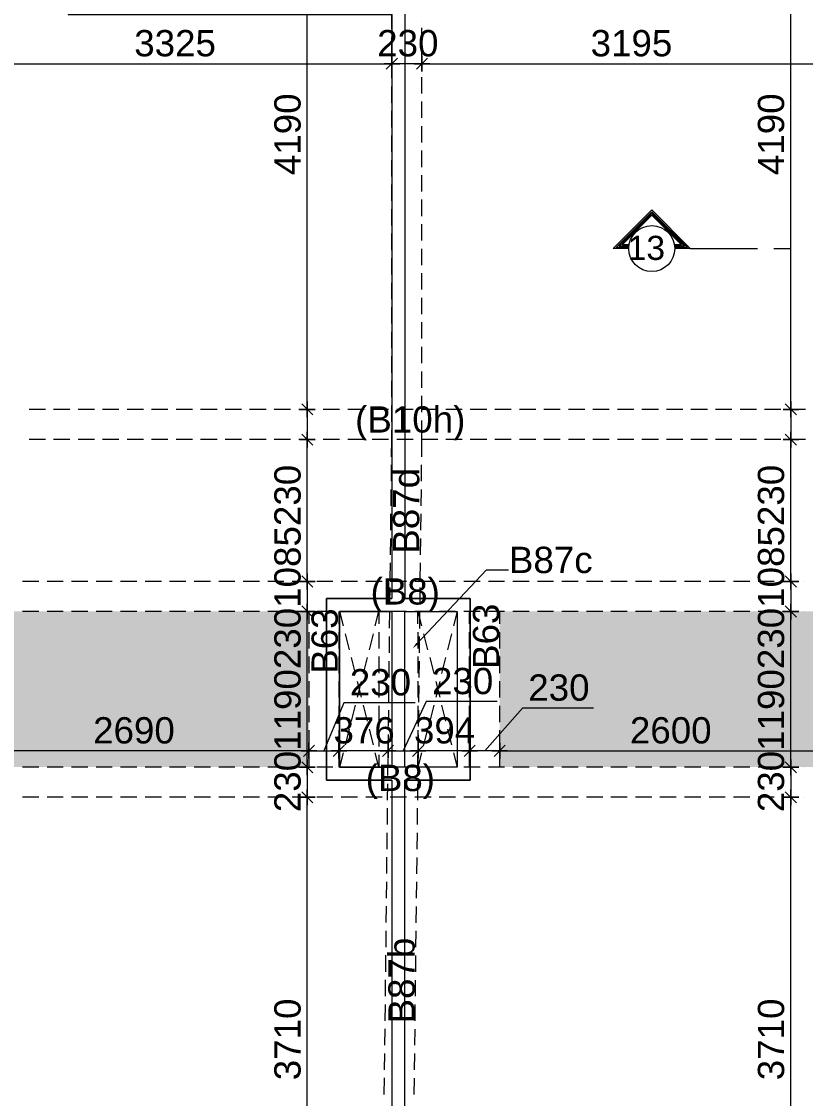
# Model space of a CAD drawing. Header units: millimetres. Extents: x -1303 to 98744, y -1303 to 90097.
# Drawn here: x 57162 to 63157, y 19920 to 28153 of the extents above; entities that cross this region are included whole.
import ezdxf

# ---------------------------------------------------------------- set-up
doc = ezdxf.new("R2010")
doc.units = ezdxf.units.MM
doc.layers.add('PDF_Geometry', color=7, linetype='Continuous')
doc.layers.add('PDF_Text', color=7, linetype='Continuous')
doc.layers.add('PDF_Solid Fills', color=192, linetype='Continuous', true_color=0xc2c0c0c0)
doc.styles.add('PDF ArialMT', font='arial.ttf')
doc.styles.get("Standard").update_dxf_attribs({"font": 'arial.ttf'})

msp = doc.modelspace()

# ---------------------------------------------------------------- hatches: boundary and pattern name
at = {"layer": 'PDF_Solid Fills', "true_color": 0x0000b2}
h = msp.add_hatch(color=33, dxfattribs=at)
h.paths.add_polyline_path([(22404.2843, 31942.72087), (22404.2843, 32112.74047), (19209.26177, 32112.74047), (19209.26177, 30922.67974), (22404.2843, 30922.67974), (22404.2843, 31642.7072), (21409.2932, 31642.7072), (21409.2932, 31942.72087)], flags=0)
h.paths.add_polyline_path([(11529.29261, 29607.70354), (11529.29261, 32397.68983), (12814.30857, 32397.68983), (12814.30857, 29607.70354)], flags=0)
h.paths.add_polyline_path([(12814.30857, 32627.71257), (12814.30857, 34142.75024), (8234.23832, 34142.75024), (8234.23832, 32627.71257)], flags=0)
h.paths.add_polyline_path([(12814.30857, 22167.74491), (12814.30857, 24957.72913), (11529.29261, 24957.72913), (11529.29261, 22167.74491)], flags=0)
h.paths.add_polyline_path([(8234.23832, 21937.72009), (8234.23832, 20422.68242), (12814.30857, 20422.68242), (12814.30857, 21937.72009)], flags=0)
h.paths.add_polyline_path([(21869.25605, 23642.75499), (21869.25605, 22452.69219), (19209.26177, 22452.69219), (19209.26177, 23642.75499)], flags=0)
h.paths.add_polyline_path([(23229.25373, 22452.69219), (23229.25373, 23642.75499), (25959.23687, 23642.75499), (25959.23687, 22452.69219)], flags=0)
h.paths.add_polyline_path([(32354.27376, 21952.6997), (32354.27376, 20422.68242), (36934.25928, 20422.68242), (36934.25928, 21952.6997)], flags=0)
h.paths.add_polyline_path([(33639.29074, 24957.72913), (33639.29074, 22182.72451), (32354.27376, 22182.72451), (32354.27376, 24957.72913)], flags=0)
h.paths.add_polyline_path([(26964.2984, 30922.67974), (26964.2984, 32112.74047), (30159.32092, 32112.74047), (30159.32092, 30922.67974)], flags=0)
h.paths.add_polyline_path([(28349.2614, 32342.68057), (28349.2614, 33242.7154), (27564.23691, 33242.7154), (27564.23691, 32342.68057)], flags=0)
h.paths.add_polyline_path([(40634.2682, 32627.71257), (40634.2682, 34142.75024), (36554.27309, 34142.75024), (36554.27309, 32627.71257)], flags=0)
h.paths.add_polyline_path([(36554.27309, 29607.70354), (36554.27309, 32397.68983), (37839.28802, 32397.68983), (37839.28802, 29607.70354)], flags=0)
h.paths.add_polyline_path([(41994.26382, 34142.75024), (41994.26382, 32627.71257), (46074.25892, 32627.71257), (46074.25892, 34142.75024)], flags=0)
h.paths.add_polyline_path([(46074.25892, 32397.68983), (46074.25892, 29607.70354), (44789.244, 29607.70354), (44789.244, 32397.68983)], flags=0)
h.paths.add_polyline_path([(45694.27273, 20422.68242), (45694.27273, 21952.6997), (50274.26033, 21952.6997), (50274.26033, 20422.68242)], flags=0)
h.paths.add_polyline_path([(48989.24127, 22182.72451), (48989.24127, 24957.72913), (50274.26033, 24957.72913), (50274.26033, 22182.72451)], flags=0)
h.paths.add_polyline_path([(52469.2958, 32112.74047), (52469.2958, 30922.67974), (55664.23361, 30922.67974), (55664.23361, 32112.74047)], flags=0)
h.paths.add_polyline_path([(55064.29717, 32342.68057), (55064.29717, 33242.7154), (54439.30655, 33242.7154), (54439.30655, 32342.68057)], flags=0)
h.paths.add_polyline_path([(63419.27024, 30922.67974), (63419.27024, 32112.74047), (60524.25933, 32112.74047), (60524.25933, 31222.69135), (60224.24978, 31222.69135), (60224.24978, 30922.67974)], flags=0)
h.paths.add_polyline_path([(60819.28118, 23642.75499), (60819.28118, 22452.69219), (63419.27024, 22452.69219), (63419.27024, 23642.75499)], flags=0)
h.paths.add_polyline_path([(56669.29721, 23642.75499), (56669.29721, 22452.69219), (59359.2507, 22452.69219), (59359.2507, 23642.75499)], flags=0)
h.paths.add_polyline_path([(71099.24354, 29607.70354), (71099.24354, 32397.68983), (69814.31126, 32397.68983), (69814.31126, 29607.70354)], flags=0)
h.paths.add_polyline_path([(71099.24354, 22167.74491), (71099.24354, 24957.72913), (69814.31126, 24957.72913), (69814.31126, 22167.74491)], flags=0)
h.paths.add_polyline_path([(69814.31126, 21937.72009), (69814.31126, 20422.68242), (74394.29472, 20422.68242), (74394.29472, 21937.72009)], flags=0)
h.paths.add_polyline_path([(69814.31126, 34142.75024), (69814.31126, 32627.71257), (74394.29472, 32627.71257), (74394.29472, 34142.75024)], flags=0)

# ---------------------------------------------------------------- linework, layer by layer
at = {"layer": 'PDF_Geometry', "color": 9, "lineweight": 0, "true_color": 0xc0c0c0}
for points in [[(60093.58213, 37292.66658), (60093.58213, 32427.3102), (60624.20741, 32427.3102), (60624.20741, 31122.3197), (60093.58213, 31122.3197), (60093.58213, 23742.61629), (60593.73992, 23742.61629), (60093.58213, 23742.61629)], [(56568.7582, 19382.49837), (56568.7582, 18581.90334), (56668.61951, 18581.90334), (56668.61951, 29507.58809), (58994.23999, 29507.58809), (58994.23999, 29207.15292), (58994.23999, 28607.12763), (59094.10543, 28607.12763), (58994.23999, 28607.12763), (58994.23999, 28307.53958), (57519.14725, 28307.53958), (57519.14725, 28207.6762), (59993.71669, 28207.6762), (59993.71669, 23742.61629), (59493.55478, 23742.61629), (59493.55478, 22352.15319), (59493.55478, 23742.61629), (59993.71669, 23742.61629)], [(59993.71669, 22352.15319), (59493.55478, 22352.15319), (59993.71669, 22352.15319), (59993.71669, 18581.90334), (60093.58213, 18581.90334), (60093.58213, 22352.15319), (60593.73992, 22352.15319), (60593.73992, 23742.61629), (60593.73992, 22352.15319), (60093.58213, 22352.15319)], [(59993.71669, 23641.90787), (59594.26734, 23641.90787), (59621.34634, 23531.88935)], [(59594.26734, 23641.90787), (59594.26734, 22452.01449)], [(59865.92514, 23531.88935), (59893.85539, 23641.90787), (59893.85539, 23547.1231)], [(60093.58213, 23641.90787), (60493.87861, 23641.90787), (60465.95249, 23531.88935)], [(60193.44344, 23547.1231), (60193.44344, 23641.90787), (60221.36957, 23531.88935)], [(60493.87861, 23641.90787), (60493.87861, 22452.01449)], [(59636.58215, 23471.80149), (59667.04552, 23349.93566)], [(59850.69345, 23471.80149), (59820.22596, 23349.93566)], [(59893.85539, 23484.49593), (59893.85539, 23360.0908)], [(60193.44344, 23484.49593), (60193.44344, 23360.0908)], [(60236.60538, 23471.80149), (60267.07287, 23349.93566)], [(60450.71668, 23471.80149), (60420.24919, 23349.93566)], [(59683.12845, 23289.84779), (59713.59181, 23168.82909)], [(59804.99429, 23289.84779), (59774.52679, 23168.82909)], [(59893.85539, 23297.4657), (59893.85539, 23172.21344)], [(60193.44344, 23297.4657), (60193.44344, 23172.21344)], [(60283.15167, 23289.84779), (60313.61916, 23168.82909)], [(60405.01751, 23289.84779), (60374.55001, 23168.82909)], [(59759.29511, 23107.8941), (59728.82762, 22986.87539)], [(59728.82762, 23107.8941), (59759.29511, 22986.87539)], [(59893.85539, 23109.58835), (59893.85539, 22985.18114)], [(60193.44344, 23109.58835), (60193.44344, 22985.18114)], [(60359.31834, 23107.8941), (60328.85084, 22986.87539)], [(60328.85084, 23107.8941), (60359.31834, 22986.87539)], [(59713.59181, 22925.9404), (59683.12845, 22804.92169)], [(59774.52679, 22925.9404), (59804.99429, 22804.92169)], [(59893.85539, 22922.55605), (59893.85539, 22797.30378)], [(60193.44344, 22922.55605), (60193.44344, 22797.30378)], [(60313.61916, 22925.9404), (60283.15167, 22804.92169)], [(60374.55001, 22925.9404), (60405.01751, 22804.92169)], [(59667.04552, 22743.9867), (59636.58215, 22622.968)], [(59820.22596, 22743.9867), (59850.69345, 22622.968)], [(59893.85539, 22734.67869), (59893.85539, 22609.42643)], [(60193.44344, 22734.67869), (60193.44344, 22609.42643)], [(60267.07287, 22743.9867), (60236.60538, 22622.968)], [(60420.24919, 22743.9867), (60450.71668, 22622.968)], [(59621.34634, 22562.88013), (59594.26734, 22452.01449), (59993.71669, 22452.01449)], [(59893.85539, 22547.64639), (59893.85539, 22452.01449), (59865.92514, 22562.88013)], [(60465.95249, 22562.88013), (60493.87861, 22452.01449), (60093.58213, 22452.01449)], [(60221.36957, 22562.88013), (60193.44344, 22452.01449), (60193.44344, 22547.64639)]]:
    msp.add_lwpolyline(points, dxfattribs=at)
at = {"layer": 'PDF_Geometry', "color": 122, "lineweight": 0, "true_color": 0x00b88a}
for points in [[(59347.14718, 25227.02118), (59347.14718, 25207.55595), (59347.14718, 29356.94694), (59347.14718, 29337.48171)], [(63045.46185, 25227.02118), (63045.46185, 25207.55595), (63045.46185, 29356.94694), (63045.46185, 29337.48171)], [(56688.92979, 27830.22724), (59974.25354, 27830.22724), (59953.94325, 27830.22724)], [(60223.91094, 27830.22724), (59993.71669, 27830.22724)], [(60263.68438, 27830.22724), (60244.22122, 27830.22724), (63399.21203, 27830.22724), (63378.90174, 27830.22724)], [(59347.14718, 25187.24567), (59347.14718, 24957.05143)], [(63045.46185, 25187.24567), (63045.46185, 24957.05143)], [(59347.14718, 23911.87555), (59347.14718, 23892.41239), (59347.14718, 24937.58828), (59347.14718, 24917.27592)], [(63045.46185, 23911.87555), (63045.46185, 23892.41239), (63045.46185, 24937.58828), (63045.46185, 24917.27592)], [(59347.14718, 23872.10004), (59347.14718, 23641.90787)], [(63045.46185, 23872.10004), (63045.46185, 23641.90787)], [(59347.14718, 22492.63713), (59347.14718, 22472.32685), (59347.14718, 23622.44264), (59347.14718, 23602.13236)], [(63045.46185, 22492.63713), (63045.46185, 22472.32685), (63045.46185, 23622.44264), (63045.46185, 23602.13236)], [(60171.43891, 22945.40563), (59627.27207, 22945.40563), (59474.09162, 22578.11388)], [(60800.23951, 22954.71572), (60256.06854, 22954.71572), (60080.04057, 22578.11388)], [(61536.51726, 22904.78299), (60992.34628, 22904.78299), (60703.75844, 22578.11388)], [(59338.68422, 22578.11388), (56688.92979, 22578.11388), (56709.24008, 22578.11388)], [(59378.46179, 22578.11388), (59568.87845, 22578.11388), (59548.56404, 22578.11388)], [(59964.94345, 22578.11388), (59589.18874, 22578.11388)], [(60004.72102, 22578.11388), (59984.40661, 22578.11388), (60174.82327, 22578.11388), (60154.51298, 22578.11388)], [(60588.66545, 22578.11388), (60194.29057, 22578.11388)], [(60798.54527, 22578.11388), (60608.97574, 22578.11388), (60628.43889, 22578.11388)], [(60839.16584, 22578.11388), (63399.21203, 22578.11388), (63378.90174, 22578.11388)], [(59347.14718, 22452.01449), (59347.14718, 22222.66945)], [(63045.46185, 22452.01449), (63045.46185, 22222.66945)], [(59347.14718, 18552.28298), (59347.14718, 18531.97062), (59347.14718, 22202.3571), (59347.14718, 22182.04682)], [(63045.46185, 18552.28298), (63045.46185, 18531.97062), (63045.46185, 22202.3571), (63045.46185, 22182.04682)]]:
    msp.add_lwpolyline(points, dxfattribs=at)
at = {"layer": 'PDF_Geometry', "color": 157, "lineweight": 0, "true_color": 0x3f5f7f}
for points in [[(59993.71669, 28093.42621), (59993.71669, 28218.67847)], [(60223.91094, 27978.32909), (60223.91094, 28103.58135)], [(59993.71669, 27906.39391), (59993.71669, 28030.80111)], [(60223.91094, 27791.29886), (60223.91094, 27915.70399)], [(59993.71669, 27718.51655), (59993.71669, 27843.76881)], [(60223.91094, 27603.4215), (60223.91094, 27728.67169)], [(59993.71669, 27530.63919), (59993.71669, 27655.89146)], [(60223.91094, 27416.3892), (60223.91094, 27540.79433)], [(59993.71669, 27343.60689), (59993.71669, 27468.85915)], [(60223.91094, 27228.51184), (60223.91094, 27353.7641)], [(59993.71669, 27155.72954), (59993.71669, 27280.9818)], [(59993.71669, 26968.69931), (59993.71669, 27093.94949)], [(60223.91094, 27040.63449), (60223.91094, 27165.88468)], [(60223.91094, 26853.60218), (60223.91094, 26978.85445)], [(59993.71669, 26780.81988), (59993.71669, 26906.07214)], [(60223.91094, 26665.72483), (60223.91094, 26790.97709)], [(59993.71669, 26593.78965), (59993.71669, 26718.19478)], [(60223.91094, 26478.69253), (60223.91094, 26603.94479)], [(59993.71669, 26405.91229), (59993.71669, 26531.16248)], [(60223.91094, 26290.81517), (60223.91094, 26416.06743)], [(59993.71669, 26218.87999), (59993.71669, 26343.28512)], [(60223.91094, 26103.78287), (60223.91094, 26228.19008)], [(59993.71669, 26031.00263), (59993.71669, 26156.25489)], [(60223.91094, 25915.90551), (60223.91094, 26041.15777)], [(59993.71669, 25843.12528), (59993.71669, 25968.37546)], [(60223.91094, 25728.87528), (60223.91094, 25853.28042)], [(59993.71669, 25656.09297), (59993.71669, 25781.34523)], [(60223.91094, 25540.99585), (60223.91094, 25666.24811)], [(59993.71669, 25468.21562), (59993.71669, 25593.46788)], [(60223.91094, 25353.1185), (60223.91094, 25478.37076)], [(59993.71669, 25281.18331), (59993.71669, 25406.43558)], [(60223.91094, 25166.08827), (60223.91094, 25291.33845)], [(59993.71669, 25093.30596), (59993.71669, 25218.55822)], [(57343.96228, 25187.24567), (57218.71208, 25187.24567)], [(57530.99457, 25187.24567), (57406.5915, 25187.24567)], [(57718.874, 25187.24567), (57593.61967, 25187.24567)], [(57906.74929, 25187.24567), (57781.49909, 25187.24567)], [(58093.78158, 25187.24567), (57968.5314, 25187.24567)], [(58281.66101, 25187.24567), (58156.40669, 25187.24567)], [(58468.69331, 25187.24567), (58343.43898, 25187.24567)], [(58656.5686, 25187.24567), (58531.31841, 25187.24567)], [(58843.6009, 25187.24567), (58719.1937, 25187.24567)], [(59031.48032, 25187.24567), (58906.226, 25187.24567)], [(59218.5085, 25187.24567), (59094.10543, 25187.24567)], [(59406.38792, 25187.24567), (59281.13772, 25187.24567)], [(59594.26734, 25187.24567), (59469.01301, 25187.24567)], [(59781.29551, 25187.24567), (59656.04531, 25187.24567)], [(59969.17493, 25187.24567), (59843.92474, 25187.24567)], [(60156.20723, 25187.24567), (60030.95291, 25187.24567)], [(60344.08253, 25187.24567), (60218.83233, 25187.24567)], [(60531.11482, 25187.24567), (60406.71175, 25187.24567)], [(60718.99425, 25187.24567), (60593.73992, 25187.24567)], [(60906.02654, 25187.24567), (60781.61934, 25187.24567)], [(61093.90183, 25187.24567), (60968.65165, 25187.24567)], [(61280.93414, 25187.24567), (61156.52694, 25187.24567)], [(61468.81356, 25187.24567), (61343.55923, 25187.24567)], [(61656.68885, 25187.24567), (61531.43866, 25187.24567)], [(61843.72115, 25187.24567), (61718.47096, 25187.24567)], [(62031.60057, 25187.24567), (61906.34625, 25187.24567)], [(62218.62875, 25187.24567), (62094.22568, 25187.24567)], [(62406.50817, 25187.24567), (62281.25797, 25187.24567)], [(62593.54047, 25187.24567), (62469.13326, 25187.24567)], [(62781.41576, 25187.24567), (62656.16556, 25187.24567)], [(62968.44806, 25187.24567), (62844.04499, 25187.24567)], [(63156.32749, 25187.24567), (63031.07316, 25187.24567)], [(59992.02658, 24825.87551), (59993.71669, 24957.05143), (59993.71669, 25030.68086)], [(60222.21668, 24825.87551), (60223.91094, 24957.05143), (60223.91094, 25103.4611)], [(57343.96228, 24957.05143), (57218.71208, 24957.05143)], [(57530.99457, 24957.05143), (57406.5915, 24957.05143)], [(57718.874, 24957.05143), (57593.61967, 24957.05143)], [(57906.74929, 24957.05143), (57781.49909, 24957.05143)], [(58093.78158, 24957.05143), (57968.5314, 24957.05143)], [(58281.66101, 24957.05143), (58156.40669, 24957.05143)], [(58468.69331, 24957.05143), (58343.43898, 24957.05143)], [(58656.5686, 24957.05143), (58531.31841, 24957.05143)], [(58843.6009, 24957.05143), (58719.1937, 24957.05143)], [(59031.48032, 24957.05143), (58906.226, 24957.05143)], [(59218.5085, 24957.05143), (59094.10543, 24957.05143)], [(59406.38792, 24957.05143), (59281.13772, 24957.05143)], [(59594.26734, 24957.05143), (59469.01301, 24957.05143)], [(59781.29551, 24957.05143), (59656.04531, 24957.05143)], [(59969.17493, 24957.05143), (59843.92474, 24957.05143)], [(60156.20723, 24957.05143), (60030.95291, 24957.05143)], [(60344.08253, 24957.05143), (60218.83233, 24957.05143)], [(60531.11482, 24957.05143), (60406.71175, 24957.05143)], [(60718.99425, 24957.05143), (60593.73992, 24957.05143)], [(60906.02654, 24957.05143), (60781.61934, 24957.05143)], [(61093.90183, 24957.05143), (60968.65165, 24957.05143)], [(61280.93414, 24957.05143), (61156.52694, 24957.05143)], [(61468.81356, 24957.05143), (61343.55923, 24957.05143)], [(61656.68885, 24957.05143), (61531.43866, 24957.05143)], [(61843.72115, 24957.05143), (61718.47096, 24957.05143)], [(62031.60057, 24957.05143), (61906.34625, 24957.05143)], [(62218.62875, 24957.05143), (62094.22568, 24957.05143)], [(62406.50817, 24957.05143), (62281.25797, 24957.05143)], [(62593.54047, 24957.05143), (62469.13326, 24957.05143)], [(62781.41576, 24957.05143), (62656.16556, 24957.05143)], [(62968.44806, 24957.05143), (62844.04499, 24957.05143)], [(63156.32749, 24957.05143), (63031.07316, 24957.05143)], [(59990.33234, 24638.84528), (59991.17946, 24763.25042)], [(60220.52657, 24637.99815), (60221.36957, 24763.25042)], [(59987.7951, 24450.96792), (59989.48521, 24576.21811)], [(60217.9852, 24450.96792), (60219.67945, 24575.37306)], [(59986.10086, 24263.93562), (59986.94798, 24388.34076)], [(60215.44797, 24263.0885), (60217.13809, 24388.34076)], [(59983.56362, 24076.05827), (59985.25373, 24201.31053)], [(60213.75372, 24075.21114), (60215.44797, 24200.4634)], [(59981.02225, 23889.02596), (59982.7165, 24013.4311)], [(60211.21649, 23888.18091), (60212.9066, 24013.4311)], [(57294.03162, 23872.10004), (57168.78143, 23872.10004)], [(57481.06392, 23872.10004), (57356.65672, 23872.10004)], [(57668.94334, 23872.10004), (57543.68901, 23872.10004)], [(57855.97151, 23872.10004), (57731.56844, 23872.10004)], [(58043.85093, 23872.10004), (57918.60074, 23872.10004)], [(58231.73036, 23872.10004), (58106.47603, 23872.10004)], [(58418.75853, 23872.10004), (58293.50833, 23872.10004)], [(58606.63795, 23872.10004), (58481.38775, 23872.10004)], [(58793.67025, 23872.10004), (58669.26304, 23872.10004)], [(58981.54554, 23872.10004), (58856.29535, 23872.10004)], [(59168.57784, 23872.10004), (59044.17477, 23872.10004)], [(59356.45727, 23872.10004), (59231.20294, 23872.10004)], [(59543.48956, 23872.10004), (59419.08236, 23872.10004)], [(59731.36485, 23872.10004), (59606.11466, 23872.10004)], [(59919.24428, 23872.10004), (59793.98995, 23872.10004)], [(59979.33214, 23701.14861), (59981.02225, 23826.40087)], [(60106.27658, 23872.10004), (59981.02225, 23872.10004)], [(60294.15187, 23872.10004), (60168.90168, 23872.10004)], [(60209.52224, 23700.30148), (60210.36937, 23825.55374)], [(60481.18417, 23872.10004), (60355.93397, 23872.10004)], [(60669.06359, 23872.10004), (60543.80926, 23872.10004)], [(60856.09176, 23872.10004), (60731.68869, 23872.10004)], [(61043.97118, 23872.10004), (60918.72099, 23872.10004)], [(61231.00349, 23872.10004), (61106.59628, 23872.10004)], [(61418.87878, 23872.10004), (61293.62858, 23872.10004)], [(61606.7582, 23872.10004), (61481.508, 23872.10004)], [(61793.7905, 23872.10004), (61668.53618, 23872.10004)], [(61981.66579, 23872.10004), (61856.4156, 23872.10004)], [(62168.69809, 23872.10004), (62043.4479, 23872.10004)], [(62356.57752, 23872.10004), (62231.32319, 23872.10004)], [(62543.60981, 23872.10004), (62419.20261, 23872.10004)], [(62731.4851, 23872.10004), (62606.23491, 23872.10004)], [(62918.51741, 23872.10004), (62794.11021, 23872.10004)], [(63106.39683, 23872.10004), (62981.1425, 23872.10004)], [(57294.03162, 23641.90787), (57168.78143, 23641.90787)], [(57481.06392, 23641.90787), (57356.65672, 23641.90787)], [(57668.94334, 23641.90787), (57543.68901, 23641.90787)], [(57855.97151, 23641.90787), (57731.56844, 23641.90787)], [(58043.85093, 23641.90787), (57918.60074, 23641.90787)], [(58231.73036, 23641.90787), (58106.47603, 23641.90787)], [(58418.75853, 23641.90787), (58293.50833, 23641.90787)], [(58606.63795, 23641.90787), (58481.38775, 23641.90787)], [(58793.67025, 23641.90787), (58669.26304, 23641.90787)], [(58981.54554, 23641.90787), (58856.29535, 23641.90787)], [(59168.57784, 23641.90787), (59044.17477, 23641.90787)], [(59356.45727, 23641.90787), (59231.20294, 23641.90787)], [(59358.9945, 23641.90787), (59358.9945, 23547.1231)], [(59543.48956, 23641.90787), (59419.08236, 23641.90787)], [(59589.18874, 23641.90787), (59589.18874, 23547.1231)], [(59731.36485, 23641.90787), (59606.11466, 23641.90787)], [(59919.24428, 23641.90787), (59793.98995, 23641.90787)], [(59976.79077, 23514.1163), (59978.48502, 23638.52351)], [(60106.27658, 23641.90787), (59981.02225, 23641.90787)], [(60294.15187, 23641.90787), (60168.90168, 23641.90787)], [(60206.98501, 23513.27125), (60208.67512, 23638.52351)], [(60481.18417, 23641.90787), (60355.93397, 23641.90787)], [(60669.06359, 23641.90787), (60543.80926, 23641.90787)], [(60588.66545, 23547.1231), (60588.66545, 23641.90787)], [(60856.09176, 23641.90787), (60731.68869, 23641.90787)], [(60818.85555, 23547.1231), (60818.85555, 23641.90787)], [(61043.97118, 23641.90787), (60918.72099, 23641.90787)], [(61231.00349, 23641.90787), (61106.59628, 23641.90787)], [(61418.87878, 23641.90787), (61293.62858, 23641.90787)], [(61606.7582, 23641.90787), (61481.508, 23641.90787)], [(61793.7905, 23641.90787), (61668.53618, 23641.90787)], [(61981.66579, 23641.90787), (61856.4156, 23641.90787)], [(62168.69809, 23641.90787), (62043.4479, 23641.90787)], [(62356.57752, 23641.90787), (62231.32319, 23641.90787)], [(62543.60981, 23641.90787), (62419.20261, 23641.90787)], [(62731.4851, 23641.90787), (62606.23491, 23641.90787)], [(62918.51741, 23641.90787), (62794.11021, 23641.90787)], [(63106.39683, 23641.90787), (62981.1425, 23641.90787)], [(59358.9945, 23484.49593), (59358.9945, 23360.0908)], [(59589.18874, 23484.49593), (59589.18874, 23360.0908)], [(60588.66545, 23360.0908), (60588.66545, 23484.49593)], [(60818.85555, 23360.0908), (60818.85555, 23484.49593)], [(59975.10066, 23326.23895), (59975.94365, 23451.49121)], [(60204.44364, 23325.3939), (60206.13789, 23450.64408)], [(59358.9945, 23297.4657), (59358.9945, 23172.21344)], [(59589.18874, 23297.4657), (59589.18874, 23172.21344)], [(59972.55929, 23138.36159), (59974.25354, 23263.61385)], [(60202.75353, 23138.36159), (60204.44364, 23262.76673)], [(60588.66545, 23172.21344), (60588.66545, 23297.4657)], [(60818.85555, 23172.21344), (60818.85555, 23297.4657)], [(59358.9945, 23109.58835), (59358.9945, 22985.18114)], [(59589.18874, 23109.58835), (59589.18874, 22985.18114)], [(59970.86917, 22951.32929), (59971.71217, 23076.58155)], [(60200.21216, 22950.48424), (60201.9064, 23075.7365)], [(60588.66545, 22985.18114), (60588.66545, 23109.58835)], [(60818.85555, 22985.18114), (60818.85555, 23109.58835)], [(59358.9945, 22922.55605), (59358.9945, 22797.30378)], [(59589.18874, 22922.55605), (59589.18874, 22797.30378)], [(59968.32781, 22763.45193), (59970.02206, 22888.70419)], [(60198.52205, 22763.45193), (60199.36917, 22887.85707)], [(60588.66545, 22797.30378), (60588.66545, 22922.55605)], [(60818.85555, 22797.30378), (60818.85555, 22922.55605)], [(59358.9945, 22734.67869), (59358.9945, 22609.42643)], [(59589.18874, 22734.67869), (59589.18874, 22609.42643)], [(60588.66545, 22609.42643), (60588.66545, 22734.67869)], [(60818.85555, 22609.42643), (60818.85555, 22734.67869)], [(59965.79058, 22576.4217), (59967.48069, 22701.67189)], [(60195.98068, 22575.57458), (60197.67492, 22700.82684)], [(59358.9945, 22547.64639), (59358.9945, 22452.01449)], [(59589.18874, 22547.64639), (59589.18874, 22452.01449)], [(59964.09632, 22388.54227), (59964.94345, 22513.79454)], [(60194.29057, 22388.54227), (60195.13768, 22512.94948)], [(60588.66545, 22452.01449), (60588.66545, 22547.64639)], [(60818.85555, 22452.01449), (60818.85555, 22547.64639)], [(57294.03162, 22452.01449), (57168.78143, 22452.01449)], [(57481.06392, 22452.01449), (57356.65672, 22452.01449)], [(57668.94334, 22452.01449), (57543.68901, 22452.01449)], [(57855.97151, 22452.01449), (57731.56844, 22452.01449)], [(58043.85093, 22452.01449), (57918.60074, 22452.01449)], [(58231.73036, 22452.01449), (58106.47603, 22452.01449)], [(58418.75853, 22452.01449), (58293.50833, 22452.01449)], [(58606.63795, 22452.01449), (58481.38775, 22452.01449)], [(58793.67025, 22452.01449), (58669.26304, 22452.01449)], [(58981.54554, 22452.01449), (58856.29535, 22452.01449)], [(59168.57784, 22452.01449), (59044.17477, 22452.01449)], [(59356.45727, 22452.01449), (59231.20294, 22452.01449)], [(59543.48956, 22452.01449), (59419.08236, 22452.01449)], [(59731.36485, 22452.01449), (59606.11466, 22452.01449)], [(59919.24428, 22452.01449), (59793.98995, 22452.01449)], [(60106.27658, 22452.01449), (59981.02225, 22452.01449)], [(60294.15187, 22452.01449), (60168.90168, 22452.01449)], [(60481.18417, 22452.01449), (60355.93397, 22452.01449)], [(60669.06359, 22452.01449), (60543.80926, 22452.01449)], [(60856.09176, 22452.01449), (60731.68869, 22452.01449)], [(61043.97118, 22452.01449), (60918.72099, 22452.01449)], [(61231.00349, 22452.01449), (61106.59628, 22452.01449)], [(61418.87878, 22452.01449), (61293.62858, 22452.01449)], [(61606.7582, 22452.01449), (61481.508, 22452.01449)], [(61793.7905, 22452.01449), (61668.53618, 22452.01449)], [(61981.66579, 22452.01449), (61856.4156, 22452.01449)], [(62168.69809, 22452.01449), (62043.4479, 22452.01449)], [(62356.57752, 22452.01449), (62231.32319, 22452.01449)], [(62543.60981, 22452.01449), (62419.20261, 22452.01449)], [(62731.4851, 22452.01449), (62606.23491, 22452.01449)], [(62918.51741, 22452.01449), (62794.11021, 22452.01449)], [(63106.39683, 22452.01449), (62981.1425, 22452.01449)], [(59961.55909, 22201.51204), (59963.24921, 22325.91718)], [(60191.7492, 22200.66492), (60193.44344, 22325.91718)], [(57294.03162, 22222.66945), (57168.78143, 22222.66945)], [(57481.06392, 22222.66945), (57356.65672, 22222.66945)], [(57668.94334, 22222.66945), (57543.68901, 22222.66945)], [(57855.97151, 22222.66945), (57731.56844, 22222.66945)], [(58043.85093, 22222.66945), (57918.60074, 22222.66945)], [(58231.73036, 22222.66945), (58106.47603, 22222.66945)], [(58418.75853, 22222.66945), (58293.50833, 22222.66945)], [(58606.63795, 22222.66945), (58481.38775, 22222.66945)], [(58793.67025, 22222.66945), (58669.26304, 22222.66945)], [(58981.54554, 22222.66945), (58856.29535, 22222.66945)], [(59168.57784, 22222.66945), (59044.17477, 22222.66945)], [(59356.45727, 22222.66945), (59231.20294, 22222.66945)], [(59543.48956, 22222.66945), (59419.08236, 22222.66945)], [(59731.36485, 22222.66945), (59606.11466, 22222.66945)], [(59919.24428, 22222.66945), (59793.98995, 22222.66945)], [(60106.27658, 22222.66945), (59981.02225, 22222.66945)], [(60294.15187, 22222.66945), (60168.90168, 22222.66945)], [(60481.18417, 22222.66945), (60355.93397, 22222.66945)], [(60669.06359, 22222.66945), (60543.80926, 22222.66945)], [(60856.09176, 22222.66945), (60731.68869, 22222.66945)], [(61043.97118, 22222.66945), (60918.72099, 22222.66945)], [(61231.00349, 22222.66945), (61106.59628, 22222.66945)], [(61418.87878, 22222.66945), (61293.62858, 22222.66945)], [(61606.7582, 22222.66945), (61481.508, 22222.66945)], [(61793.7905, 22222.66945), (61668.53618, 22222.66945)], [(61981.66579, 22222.66945), (61856.4156, 22222.66945)], [(62168.69809, 22222.66945), (62043.4479, 22222.66945)], [(62356.57752, 22222.66945), (62231.32319, 22222.66945)], [(62543.60981, 22222.66945), (62419.20261, 22222.66945)], [(62731.4851, 22222.66945), (62606.23491, 22222.66945)], [(62918.51741, 22222.66945), (62794.11021, 22222.66945)], [(63106.39683, 22222.66945), (62981.1425, 22222.66945)], [(59959.86484, 22013.63469), (59960.71197, 22138.88488)], [(60189.21196, 22013.63469), (60190.9062, 22138.03982)], [(59957.32761, 21826.60239), (59959.01773, 21951.00752)], [(60187.51772, 21825.75526), (60189.21196, 21951.00752)], [(59954.78624, 21638.72503), (59956.48049, 21763.97729)], [(60184.98048, 21637.8779), (60186.67472, 21763.13017)], [(59953.09613, 21451.69273), (59954.78624, 21576.09786)], [(60183.28624, 21450.84767), (60184.13335, 21576.09786)], [(59950.55476, 21263.81537), (59952.24901, 21389.06763)], [(60180.749, 21262.96825), (60182.44324, 21388.22051)], [(59948.86465, 21076.78307), (59949.71177, 21201.19028)], [(60178.21176, 21075.93802), (60179.90187, 21201.19028)], [(59946.32328, 20888.90571), (59948.01753, 21014.15797)], [(60176.51752, 20888.06066), (60178.21176, 21013.31085)], [(59944.63317, 20701.02836), (59945.48029, 20826.28062)], [(60173.98028, 20701.02836), (60175.67039, 20825.43349)], [(59942.0918, 20513.99605), (59943.78604, 20639.24831)], [(60172.28603, 20513.151), (60173.13316, 20638.40326)], [(59939.55456, 20326.1187), (59941.24881, 20451.37096)], [(60169.7488, 20326.1187), (60171.43891, 20450.52383)], [(59937.86032, 20139.08847), (59938.70744, 20264.33866)], [(60168.05455, 20138.24134), (60168.90168, 20263.4936)], [(59935.32308, 19951.20904), (59937.01732, 20076.4613)], [(60165.51731, 19951.20904), (60167.20743, 20075.61625)]]:
    msp.add_lwpolyline(points, dxfattribs=at)
at = {"layer": 'PDF_Geometry', "lineweight": 0}
for points in [[(59993.71669, 28150.12764), (59993.71669, 28150.12764)], [(59993.71669, 28150.12764), (59993.71669, 28150.12764)], [(59993.71669, 28087.50255), (59993.71669, 28087.50255)], [(59993.71669, 28087.50255), (59993.71669, 28087.50255)], [(60223.91094, 28150.12764), (60223.91094, 28150.12764)], [(60223.91094, 28150.12764), (60223.91094, 28150.12764)], [(60223.91094, 28087.50255), (60223.91094, 28087.50255)], [(60223.91094, 28087.50255), (60223.91094, 28087.50255)], [(59993.71669, 28024.87538), (59993.71669, 28024.87538)], [(59993.71669, 28024.87538), (59993.71669, 28024.87538)], [(60223.91094, 28024.87538), (60223.91094, 28024.87538)], [(60223.91094, 28024.87538), (60223.91094, 28024.87538)], [(59993.71669, 27962.25029), (59993.71669, 27962.25029)], [(59993.71669, 27962.25029), (59993.71669, 27962.25029)], [(60223.91094, 27962.25029), (60223.91094, 27962.25029)], [(60223.91094, 27962.25029), (60223.91094, 27962.25029)], [(59993.71669, 27900.47025), (59993.71669, 27900.47025)], [(59993.71669, 27900.47025), (59993.71669, 27900.47025)], [(59993.71669, 27830.22724), (59993.71669, 27830.22724)], [(59993.71669, 27830.22724), (59993.71669, 27830.22724)], [(60223.91094, 27900.47025), (60223.91094, 27900.47025)], [(60223.91094, 27900.47025), (60223.91094, 27900.47025)], [(60223.91094, 27830.22724), (60223.91094, 27830.22724)], [(60223.91094, 27830.22724), (60223.91094, 27830.22724)], [(59347.14718, 25187.24567), (59347.14718, 25187.24567)], [(59347.14718, 25187.24567), (59347.14718, 25187.24567)], [(59420.7766, 25187.24567), (59420.7766, 25187.24567)], [(59420.7766, 25187.24567), (59420.7766, 25187.24567)], [(59483.40171, 25187.24567), (59483.40171, 25187.24567)], [(59483.40171, 25187.24567), (59483.40171, 25187.24567)], [(59546.0268, 25187.24567), (59546.0268, 25187.24567)], [(59546.0268, 25187.24567), (59546.0268, 25187.24567)], [(59607.80478, 25187.24567), (59607.80478, 25187.24567)], [(59607.80478, 25187.24567), (59607.80478, 25187.24567)], [(59670.434, 25187.24567), (59670.434, 25187.24567)], [(59670.434, 25187.24567), (59670.434, 25187.24567)], [(59733.0591, 25187.24567), (59733.0591, 25187.24567)], [(59733.0591, 25187.24567), (59733.0591, 25187.24567)], [(59795.6842, 25187.24567), (59795.6842, 25187.24567)], [(59795.6842, 25187.24567), (59795.6842, 25187.24567)], [(59858.30929, 25187.24567), (59858.30929, 25187.24567)], [(59858.30929, 25187.24567), (59858.30929, 25187.24567)], [(59920.93439, 25187.24567), (59920.93439, 25187.24567)], [(59920.93439, 25187.24567), (59920.93439, 25187.24567)], [(59993.71669, 25187.24567), (59993.71669, 25187.24567)], [(59993.71669, 25187.24567), (59993.71669, 25187.24567)], [(63045.46185, 25187.24567), (63045.46185, 25187.24567)], [(63045.46185, 25187.24567), (63045.46185, 25187.24567)], [(63138.55443, 25187.24567), (63138.55443, 25187.24567)], [(63138.55443, 25187.24567), (63138.55443, 25187.24567)], [(59347.14718, 24957.05143), (59347.14718, 24957.05143)], [(59347.14718, 24957.05143), (59347.14718, 24957.05143)], [(59420.7766, 24957.05143), (59420.7766, 24957.05143)], [(59420.7766, 24957.05143), (59420.7766, 24957.05143)], [(59483.40171, 24957.05143), (59483.40171, 24957.05143)], [(59483.40171, 24957.05143), (59483.40171, 24957.05143)], [(59546.0268, 24957.05143), (59546.0268, 24957.05143)], [(59546.0268, 24957.05143), (59546.0268, 24957.05143)], [(59607.80478, 24957.05143), (59607.80478, 24957.05143)], [(59607.80478, 24957.05143), (59607.80478, 24957.05143)], [(59670.434, 24957.05143), (59670.434, 24957.05143)], [(59670.434, 24957.05143), (59670.434, 24957.05143)], [(59733.0591, 24957.05143), (59733.0591, 24957.05143)], [(59733.0591, 24957.05143), (59733.0591, 24957.05143)], [(59795.6842, 24957.05143), (59795.6842, 24957.05143)], [(59795.6842, 24957.05143), (59795.6842, 24957.05143)], [(59858.30929, 24957.05143), (59858.30929, 24957.05143)], [(59858.30929, 24957.05143), (59858.30929, 24957.05143)], [(59920.93439, 24957.05143), (59920.93439, 24957.05143)], [(59920.93439, 24957.05143), (59920.93439, 24957.05143)], [(59993.71669, 24957.05143), (59993.71669, 24957.05143)], [(59993.71669, 24957.05143), (59993.71669, 24957.05143)], [(63045.46185, 24957.05143), (63045.46185, 24957.05143)], [(63045.46185, 24957.05143), (63045.46185, 24957.05143)], [(63138.55443, 24957.05143), (63138.55443, 24957.05143)], [(63138.55443, 24957.05143), (63138.55443, 24957.05143)], [(59347.14718, 23872.10004), (59347.14718, 23872.10004)], [(59347.14718, 23872.10004), (59347.14718, 23872.10004)], [(59414.00375, 23872.10004), (59414.00375, 23872.10004)], [(59414.00375, 23872.10004), (59414.00375, 23872.10004)], [(59476.62886, 23872.10004), (59476.62886, 23872.10004)], [(59476.62886, 23872.10004), (59476.62886, 23872.10004)], [(59539.25808, 23872.10004), (59539.25808, 23872.10004)], [(59539.25808, 23872.10004), (59539.25808, 23872.10004)], [(59601.88318, 23872.10004), (59601.88318, 23872.10004)], [(59601.88318, 23872.10004), (59601.88318, 23872.10004)], [(59664.50828, 23872.10004), (59664.50828, 23872.10004)], [(59664.50828, 23872.10004), (59664.50828, 23872.10004)], [(59727.13337, 23872.10004), (59727.13337, 23872.10004)], [(59727.13337, 23872.10004), (59727.13337, 23872.10004)], [(59789.75847, 23872.10004), (59789.75847, 23872.10004)], [(59789.75847, 23872.10004), (59789.75847, 23872.10004)], [(59851.54058, 23872.10004), (59851.54058, 23872.10004)], [(59851.54058, 23872.10004), (59851.54058, 23872.10004)], [(59914.16567, 23872.10004), (59914.16567, 23872.10004)], [(59914.16567, 23872.10004), (59914.16567, 23872.10004)], [(59981.02225, 23872.10004), (59981.02225, 23872.10004)], [(59981.02225, 23872.10004), (59981.02225, 23872.10004)], [(63045.46185, 23872.10004), (63045.46185, 23872.10004)], [(63045.46185, 23872.10004), (63045.46185, 23872.10004)], [(63138.55443, 23872.10004), (63138.55443, 23872.10004)], [(63138.55443, 23872.10004), (63138.55443, 23872.10004)], [(59347.14718, 23641.90787), (59347.14718, 23641.90787)], [(59347.14718, 23641.90787), (59347.14718, 23641.90787)], [(59413.15664, 23641.90787), (59413.15664, 23641.90787)], [(59413.15664, 23641.90787), (59413.15664, 23641.90787)], [(59475.78586, 23641.90787), (59475.78586, 23641.90787)], [(59475.78586, 23641.90787), (59475.78586, 23641.90787)], [(59538.41096, 23641.90787), (59538.41096, 23641.90787)], [(59538.41096, 23641.90787), (59538.41096, 23641.90787)], [(59600.18893, 23641.90787), (59600.18893, 23641.90787)], [(59600.18893, 23641.90787), (59600.18893, 23641.90787)], [(59662.81403, 23641.90787), (59662.81403, 23641.90787)], [(59662.81403, 23641.90787), (59662.81403, 23641.90787)], [(59725.44326, 23641.90787), (59725.44326, 23641.90787)], [(59725.44326, 23641.90787), (59725.44326, 23641.90787)], [(59788.06836, 23641.90787), (59788.06836, 23641.90787)], [(59788.06836, 23641.90787), (59788.06836, 23641.90787)], [(59850.69345, 23641.90787), (59850.69345, 23641.90787)], [(59850.69345, 23641.90787), (59850.69345, 23641.90787)], [(59913.31855, 23641.90787), (59913.31855, 23641.90787)], [(59913.31855, 23641.90787), (59913.31855, 23641.90787)], [(59978.48502, 23641.90787), (59978.48502, 23641.90787)], [(59978.48502, 23641.90787), (59978.48502, 23641.90787)], [(63045.46185, 23641.90787), (63045.46185, 23641.90787)], [(63045.46185, 23641.90787), (63045.46185, 23641.90787)], [(63138.55443, 23641.90787), (63138.55443, 23641.90787)], [(63138.55443, 23641.90787), (63138.55443, 23641.90787)], [(59358.9945, 22578.11388), (59358.9945, 22578.11388)], [(59358.9945, 22578.11388), (59358.9945, 22578.11388)], [(59589.18874, 22578.11388), (59589.18874, 22578.11388)], [(59589.18874, 22578.11388), (59589.18874, 22578.11388)], [(59964.94345, 22578.11388), (59964.94345, 22578.11388)], [(59964.94345, 22578.11388), (59964.94345, 22578.11388)], [(60588.66545, 22578.11388), (60588.66545, 22578.11388)], [(60588.66545, 22578.11388), (60588.66545, 22578.11388)], [(60818.85555, 22578.11388), (60818.85555, 22578.11388)], [(60818.85555, 22578.11388), (60818.85555, 22578.11388)], [(59358.9945, 22514.64166), (59358.9945, 22514.64166)], [(59358.9945, 22514.64166), (59358.9945, 22514.64166)], [(59589.18874, 22514.64166), (59589.18874, 22514.64166)], [(59589.18874, 22514.64166), (59589.18874, 22514.64166)], [(59964.94345, 22514.64166), (59964.94345, 22514.64166)], [(59964.94345, 22514.64166), (59964.94345, 22514.64166)], [(60194.29057, 22548.49351), (60194.29057, 22548.49351)], [(60194.29057, 22548.49351), (60194.29057, 22548.49351)], [(60588.66545, 22514.64166), (60588.66545, 22514.64166)], [(60588.66545, 22514.64166), (60588.66545, 22514.64166)], [(60818.85555, 22514.64166), (60818.85555, 22514.64166)], [(60818.85555, 22514.64166), (60818.85555, 22514.64166)], [(59347.14718, 22452.01449), (59347.14718, 22452.01449)], [(59347.14718, 22452.01449), (59347.14718, 22452.01449)], [(59358.9945, 22452.01449), (59358.9945, 22452.01449)], [(59358.9945, 22452.01449), (59358.9945, 22452.01449)], [(59437.70253, 22452.01449), (59437.70253, 22452.01449)], [(59437.70253, 22452.01449), (59437.70253, 22452.01449)], [(59499.48051, 22452.01449), (59499.48051, 22452.01449)], [(59499.48051, 22452.01449), (59499.48051, 22452.01449)], [(59562.1056, 22452.01449), (59562.1056, 22452.01449)], [(59562.1056, 22452.01449), (59562.1056, 22452.01449)], [(59589.18874, 22452.01449), (59589.18874, 22452.01449)], [(59589.18874, 22452.01449), (59589.18874, 22452.01449)], [(59624.7307, 22452.01449), (59624.7307, 22452.01449)], [(59624.7307, 22452.01449), (59624.7307, 22452.01449)], [(59687.35993, 22452.01449), (59687.35993, 22452.01449)], [(59687.35993, 22452.01449), (59687.35993, 22452.01449)], [(59749.98503, 22452.01449), (59749.98503, 22452.01449)], [(59749.98503, 22452.01449), (59749.98503, 22452.01449)], [(59812.61012, 22452.01449), (59812.61012, 22452.01449)], [(59812.61012, 22452.01449), (59812.61012, 22452.01449)], [(59875.23522, 22452.01449), (59875.23522, 22452.01449)], [(59875.23522, 22452.01449), (59875.23522, 22452.01449)], [(59964.94345, 22452.01449), (59964.94345, 22452.01449)], [(59964.94345, 22452.01449), (59964.94345, 22452.01449)], [(59964.94345, 22452.01449), (59964.94345, 22452.01449)], [(59964.94345, 22452.01449), (59964.94345, 22452.01449)], [(60194.29057, 22457.0931), (60194.29057, 22457.0931)], [(60194.29057, 22457.0931), (60194.29057, 22457.0931)], [(60588.66545, 22452.01449), (60588.66545, 22452.01449)], [(60588.66545, 22452.01449), (60588.66545, 22452.01449)], [(60818.85555, 22452.01449), (60818.85555, 22452.01449)], [(60818.85555, 22452.01449), (60818.85555, 22452.01449)], [(63045.46185, 22452.01449), (63045.46185, 22452.01449)], [(63045.46185, 22452.01449), (63045.46185, 22452.01449)], [(63138.55443, 22452.01449), (63138.55443, 22452.01449)], [(63138.55443, 22452.01449), (63138.55443, 22452.01449)], [(59347.14718, 22222.66945), (59347.14718, 22222.66945)], [(59347.14718, 22222.66945), (59347.14718, 22222.66945)], [(59436.00829, 22222.66945), (59436.00829, 22222.66945)], [(59436.00829, 22222.66945), (59436.00829, 22222.66945)], [(59498.63338, 22222.66945), (59498.63338, 22222.66945)], [(59498.63338, 22222.66945), (59498.63338, 22222.66945)], [(59561.25848, 22222.66945), (59561.25848, 22222.66945)], [(59561.25848, 22222.66945), (59561.25848, 22222.66945)], [(59623.88771, 22222.66945), (59623.88771, 22222.66945)], [(59623.88771, 22222.66945), (59623.88771, 22222.66945)], [(59685.66568, 22222.66945), (59685.66568, 22222.66945)], [(59685.66568, 22222.66945), (59685.66568, 22222.66945)], [(59748.29078, 22222.66945), (59748.29078, 22222.66945)], [(59748.29078, 22222.66945), (59748.29078, 22222.66945)], [(59810.91588, 22222.66945), (59810.91588, 22222.66945)], [(59810.91588, 22222.66945), (59810.91588, 22222.66945)], [(59873.5451, 22222.66945), (59873.5451, 22222.66945)], [(59873.5451, 22222.66945), (59873.5451, 22222.66945)], [(59961.55909, 22222.66945), (59961.55909, 22222.66945)], [(59961.55909, 22222.66945), (59961.55909, 22222.66945)], [(63045.46185, 22222.66945), (63045.46185, 22222.66945)], [(63045.46185, 22222.66945), (63045.46185, 22222.66945)], [(63138.55443, 22222.66945), (63138.55443, 22222.66945)], [(63138.55443, 22222.66945), (63138.55443, 22222.66945)]]:
    msp.add_lwpolyline(points, dxfattribs=at)
at = {"layer": 'PDF_Geometry', "color": 122, "lineweight": 0, "true_color": 0x00b88a}
for points in [[(60053.80456, 27830.22724), (59933.62884, 27830.22724)], [(60036.03151, 27872.54205), (59951.40188, 27787.91243)], [(59993.71669, 27770.14145), (59993.71669, 27890.31511)], [(60163.82307, 27830.22724), (60283.99879, 27830.22724)], [(60181.59612, 27787.91243), (60266.22575, 27872.54205)], [(60223.91094, 27890.31511), (60223.91094, 27770.14145)], [(59390.30912, 25144.93086), (59304.83237, 25229.56049)], [(59347.14718, 25127.15781), (59347.14718, 25247.33146)], [(63087.77666, 25144.93086), (63002.29991, 25229.56049)], [(63045.46185, 25127.15781), (63045.46185, 25247.33146)], [(59287.90644, 25187.24567), (59407.23504, 25187.24567)], [(62985.37398, 25187.24567), (63105.54971, 25187.24567)], [(59407.23504, 24957.05143), (59287.90644, 24957.05143)], [(59304.83237, 24999.36624), (59390.30912, 24914.73662)], [(59347.14718, 25017.13929), (59347.14718, 24896.96564)], [(63105.54971, 24957.05143), (62985.37398, 24957.05143)], [(63002.29991, 24999.36624), (63087.77666, 24914.73662)], [(63045.46185, 25017.13929), (63045.46185, 24896.96564)], [(59390.30912, 23829.78522), (59304.83237, 23914.41485)], [(59347.14718, 23812.01425), (59347.14718, 23932.1879)], [(63087.77666, 23829.78522), (63002.29991, 23914.41485)], [(63045.46185, 23812.01425), (63045.46185, 23932.1879)], [(59287.90644, 23872.10004), (59407.23504, 23872.10004)], [(62985.37398, 23872.10004), (63105.54971, 23872.10004)], [(59407.23504, 23641.90787), (59287.90644, 23641.90787)], [(59304.83237, 23685.06981), (59390.30912, 23599.59306)], [(59347.14718, 23701.99573), (59347.14718, 23582.66713)], [(63105.54971, 23641.90787), (62985.37398, 23641.90787)], [(63002.29991, 23685.06981), (63087.77666, 23599.59306)], [(63045.46185, 23701.99573), (63045.46185, 23582.66713)], [(59419.08236, 22578.11388), (59298.90664, 22578.11388)], [(59401.30931, 22620.42869), (59316.67968, 22534.95194)], [(59358.9945, 22518.02602), (59358.9945, 22637.35462)], [(59649.27659, 22578.11388), (59529.10088, 22578.11388)], [(59631.50355, 22620.42869), (59546.0268, 22534.95194)], [(59589.18874, 22518.02602), (59589.18874, 22637.35462)], [(59904.85559, 22578.11388), (60025.03131, 22578.11388)], [(59922.62864, 22534.95194), (60007.25826, 22620.42869)], [(59964.94345, 22637.35462), (59964.94345, 22518.02602)], [(60254.37842, 22578.11388), (60135.04983, 22578.11388)], [(60237.4525, 22620.42869), (60151.97575, 22534.95194)], [(60194.29057, 22518.02602), (60194.29057, 22637.35462)], [(60528.57759, 22578.11388), (60648.74918, 22578.11388)], [(60546.35063, 22534.95194), (60630.98026, 22620.42869)], [(60588.66545, 22637.35462), (60588.66545, 22518.02602)], [(60878.94341, 22578.11388), (60758.76769, 22578.11388)], [(60861.17036, 22620.42869), (60776.54074, 22534.95194)], [(60818.85555, 22518.02602), (60818.85555, 22637.35462)], [(59390.30912, 22409.69968), (59304.83237, 22494.32931)], [(59347.14718, 22391.9287), (59347.14718, 22512.10236)], [(63087.77666, 22409.69968), (63002.29991, 22494.32931)], [(63045.46185, 22391.9287), (63045.46185, 22512.10236)], [(59287.90644, 22452.01449), (59407.23504, 22452.01449)], [(62985.37398, 22452.01449), (63105.54971, 22452.01449)], [(59304.83237, 22264.98426), (59390.30912, 22179.50751)], [(59347.14718, 22281.91019), (59347.14718, 22162.58159)], [(63002.29991, 22264.98426), (63087.77666, 22179.50751)], [(63045.46185, 22281.91019), (63045.46185, 22162.58159)], [(59407.23504, 22222.66945), (59287.90644, 22222.66945)], [(63105.54971, 22222.66945), (62985.37398, 22222.66945)]]:
    msp.add_lwpolyline(points, close=True, dxfattribs=at)
at = {"layer": 'PDF_Geometry', "color": 1, "lineweight": 0}
for points in [[(61805.63782, 26416.91248), (61686.30922, 26416.91248), (61980.8228, 26712.27112), (62276.17937, 26416.91248), (62156.85077, 26416.91248)], [(61805.63782, 26426.22257), (61708.31375, 26426.22257), (61980.8228, 26698.72955), (62254.17484, 26426.22257), (62156.85077, 26426.22257)], [(61805.63782, 26435.53266), (61731.1654, 26435.53266), (61980.8228, 26686.03511), (62231.32319, 26435.53266), (62156.85077, 26435.53266)], [(61805.63782, 26444.84067), (61754.01292, 26444.84067), (61980.8228, 26672.49561), (62208.47567, 26444.84067), (62156.85077, 26444.84067)], [(62276.17937, 26416.91248), (62790.72584, 26416.91248)], [(62915.98017, 26416.91248), (63040.38324, 26416.91248)]]:
    msp.add_lwpolyline(points, dxfattribs=at)
at = {"layer": 'PDF_Geometry', "color": 6, "lineweight": 0}
msp.add_lwpolyline([(60185.8276, 23396.48195), (60717.3, 23960.96114), (60886.55925, 23960.96114)], dxfattribs=at)
at = {"layer": 'PDF_Geometry', "color": 9, "lineweight": 0, "true_color": 0xc0c0c0}
for points in [[(59594.26734, 22452.01449), (59594.26734, 23641.90787), (59993.71669, 23641.90787), (59993.71669, 22452.01449)], [(60493.87861, 23641.90787), (60493.87861, 22452.01449), (60093.58213, 22452.01449), (60093.58213, 23641.90787)]]:
    msp.add_lwpolyline(points, close=True, dxfattribs=at)
at = {"layer": 'PDF_Geometry', "color": 1, "lineweight": 0}
msp.add_circle((61981.62674, 26417.4437), 175.73685, dxfattribs=at)
at = {"layer": 'PDF_Solid Fills', "color": 6}
msp.add_solid([(60192.51367, 23391.06656), (60152.22782, 23360.34493), (60180.41015, 23402.49033)], dxfattribs=at)

# ---------------------------------------------------------------- texts
at = {"layer": 'PDF_Text', "char_height": 201.084641, "attachment_point": 4, "style": 'PDF ArialMT'}
for s, insert in [('3325', (58023.48989, 27985.73759)), ('230', (59881.56648, 27985.73759)), ('3195', (61513.63117, 27985.73759)), ('230', (59671.88216, 23100.40848)), ('230', (60300.63379, 23109.6678)), ('230', (61036.85128, 23059.73804)), ('2690', (57708.87517, 22732.75603)), ('376', (59547.24502, 22732.75603)), ('394', (60162.70386, 22732.75603)), ('2600', (61814.04482, 22732.75603))]:
    msp.add_mtext(s, dxfattribs=dict(at, insert=insert))
at = {"layer": 'PDF_Text', "char_height": 201.084641, "attachment_point": 4, "rotation": 90, "style": 'PDF ArialMT'}
for s, insert in [('4190', (59196.76171, 26978.36416)), ('4190', (62894.5426, 26978.36416)), ('23011902301085230', (59196.76171, 22108.4651)), ('23011902301085230', (62894.5426, 22108.4651)), ('3710', (59196.76171, 20058.98178)), ('3710', (62894.5426, 20058.98178))]:
    msp.add_mtext(s, dxfattribs=dict(at, insert=insert))
at = {"layer": 'PDF_Text', "insert": (61796.63247, 26421.09895), "char_height": 184.252439, "attachment_point": 4}
msp.add_mtext('13', dxfattribs=at)
at = {"layer": 'PDF_Text', "color": 6, "char_height": 201.084641, "attachment_point": 4, "style": 'PDF ArialMT'}
for s, insert in [('(B10h)', (59712.7463, 25080.75249)), ('B87c', (60888.8183, 24035.59167)), ('(B8)', (59830.43572, 23766.13284)), ('(B8)', (59793.11432, 22339.9536))]:
    msp.add_mtext(s, dxfattribs=dict(at, insert=insert))
at = {"layer": 'PDF_Text', "color": 6, "char_height": 201.084641, "attachment_point": 4, "rotation": 90, "style": 'PDF ArialMT'}
for s, insert in [('B87d', (60104.21429, 24084.33873)), ('B63', (59481.06302, 23166.59801)), ('B63', (60715.47178, 23203.42008)), ('B87b', (60068.6707, 20493.13478))]:
    msp.add_mtext(s, dxfattribs=dict(at, insert=insert))

doc.saveas('drawing.dxf')
